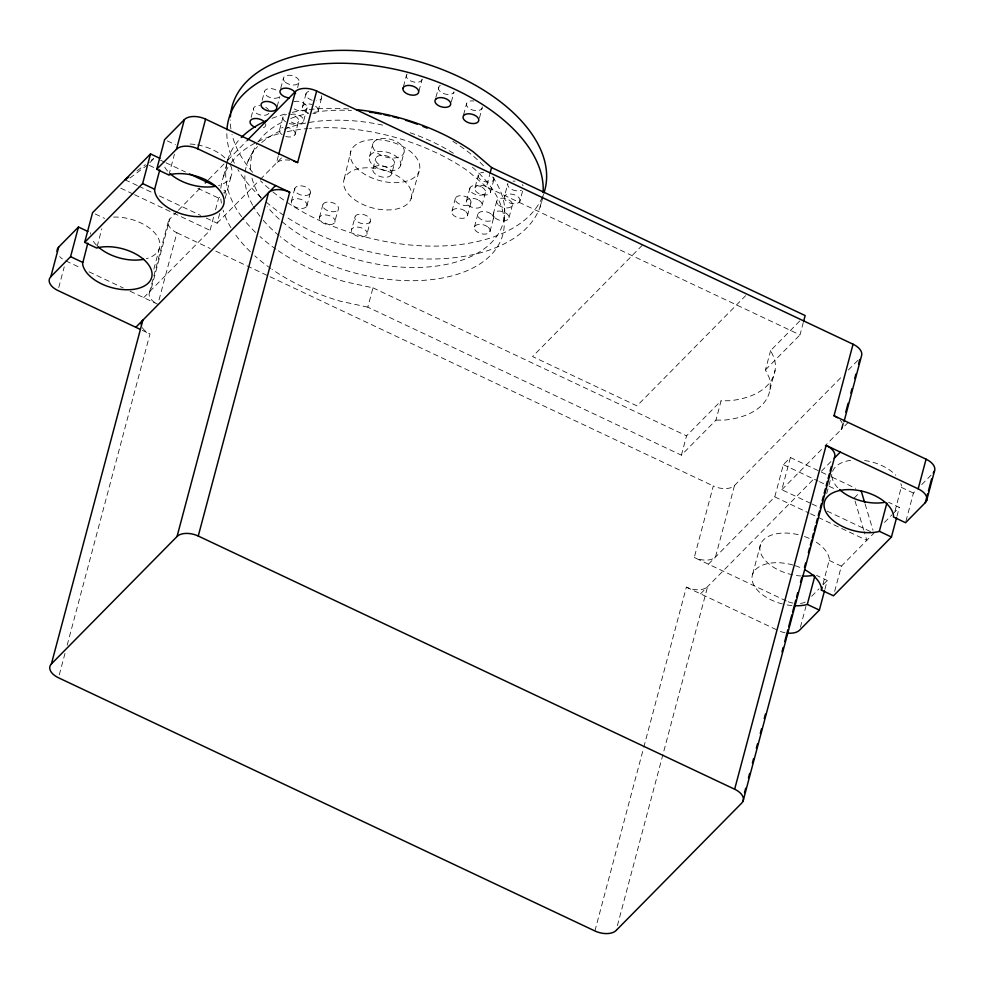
<?xml version="1.0" encoding="UTF-8"?>
<svg xmlns="http://www.w3.org/2000/svg" width="984" height="984" viewBox="0 0 984 984"><rect width="100%" height="100%" fill="white"/><g stroke="black" fill="none" stroke-linecap="round" stroke-linejoin="round"><path stroke-width="0.74" stroke-dasharray="4.92 3.69" d="M504.165 220.232L504.657 208.227M90.466 234.057L90.59 232.741M366.971 234.266L367.118 233.073A8.093 4.588 14.9 0 0 360.796 227.648A8.093 4.588 14.9 0 0 352.137 228.62L351.472 229.666A8.093 4.588 14.9 0 0 357.647 236.283A8.093 4.588 14.9 0 0 366.971 234.266L370.55 220.182A8.093 4.588 14.9 0 0 364.228 214.758A8.093 4.588 14.9 0 0 355.568 215.73L351.472 229.666M407.167 74.071A8.093 4.588 14.9 0 0 406.49 75.104L406.355 76.297A8.093 4.588 14.9 0 0 412.677 81.721A8.093 4.588 14.9 0 0 421.324 80.75L422.001 79.716A8.093 4.588 14.9 0 0 422.136 78.511M822.968 584.164L829.401 559.453A35.608 20.172 14.9 0 0 811.517 539.503M895.034 511.077L901.467 486.367A35.608 20.172 14.9 0 0 900.889 483.587M344.216 178.916L350.907 150.995M58.733 287.562L64.255 266.812M97.109 246.566L101.832 228.78M168.891 175.017L174.414 154.254M153.848 269.161L159.371 248.398M149.42 292.568L168.461 221.019M177.317 211.314L169.802 218.94L150.761 290.489A16.187 9.164 14.9 0 0 156.665 303.712M59.286 674.815L65.202 652.589M67.17 645.184L149.986 333.97A16.187 9.164 14.9 0 1 142.028 327.155M159.039 299.948L176.911 232.778A16.187 9.164 14.9 0 1 169.802 218.94M223.528 176.456L226.468 165.398M226.837 164.02L228.669 157.12M143.713 297.635L210.059 230.342L213.565 217.157M215.521 209.838L218.632 198.116L222.667 194.032M206.123 218.005L217.107 223.196L219.838 212.938M224.905 193.897L225.68 190.958L221.523 189.002M225.176 198.448L231.092 176.21M251.141 117.354L253.429 108.757M262.15 100.306L264.438 91.709M280.698 88.425L283.367 78.4M277.168 106.616L279.837 96.58M279.604 129.814L283.035 116.924M278.349 155.743L276.406 163.049A16.187 9.164 14.9 0 1 289.591 160.195M297.623 87.576L299.148 81.844M285.778 136.444L287.832 136.887A8.093 4.588 14.9 0 0 295.102 134.427L298.533 121.536A8.093 4.588 14.9 0 0 294.302 115.657L292.359 114.907M302.592 106.493L306.024 93.603M303.699 120.737L307.131 107.846M291.362 201.29L294.794 188.399M318.09 111.094L321.522 98.203M306.873 205.89L310.292 192.999M319.443 217.476L322.875 204.586M334.954 222.077A8.093 4.588 14.9 0 0 330.722 216.197A8.093 4.588 14.9 0 0 321.276 215.619L320.12 216.431A8.093 4.588 14.9 0 0 323.674 223.356A8.093 4.588 14.9 0 0 334.277 223.122L338.385 209.186A8.093 4.588 14.9 0 0 334.154 203.307A8.093 4.588 14.9 0 0 324.708 202.729L323.552 203.54A8.093 4.588 14.9 0 0 327.106 210.465A8.093 4.588 14.9 0 0 337.709 210.232L338.385 209.186M369.517 156.53L372.948 143.639M372.973 168.682L375.716 158.363M403.44 86.567L406.49 75.104M391.571 174.205A9.717 5.498 14.9 0 0 379.258 165.57A9.717 5.498 14.9 0 0 375.986 174.549A9.717 5.498 14.9 0 0 391.571 174.205L394.326 163.898A9.717 5.498 14.9 0 0 382.001 155.263A9.717 5.498 14.9 0 0 378.729 164.242A9.717 5.498 14.9 0 0 394.326 163.898M418.95 91.168L422.001 79.716M400.525 165.73A16.187 9.164 14.9 0 0 379.996 151.351A16.187 9.164 14.9 0 0 374.547 166.308A16.187 9.164 14.9 0 0 400.525 165.73L403.957 152.84A16.187 9.164 14.9 0 0 383.428 138.461A16.187 9.164 14.9 0 0 377.979 153.418A16.187 9.164 14.9 0 0 403.957 152.84M799.746 321.018L770.607 350.575L774.211 358.041A80.934 45.842 14.9 0 1 729.525 400.734L721.087 400.808L715.934 420.143L681.395 455.174L367.819 307.168L372.973 287.832L344.953 281.731A152.311 86.272 14.9 0 1 277.144 249.985M435.851 97.318L439.184 86.248A8.093 4.588 14.9 0 1 440.34 85.436M451.349 101.918L454.018 91.893A8.093 4.588 14.9 0 1 453.353 92.939L452.197 93.751A8.093 4.588 14.9 0 1 442.738 93.172A8.093 4.588 14.9 0 1 438.52 87.293M463.55 114.931L466.601 103.48M451.939 211.166L455.371 198.276M479.429 118.105L482.099 108.08M466.478 200.933L469.909 188.042M467.449 215.767L470.869 202.876M493.87 179.555L490.438 192.446A8.093 4.588 14.9 0 1 481.114 194.463L479.159 193.713A8.093 4.588 14.9 0 1 474.94 187.846L478.372 174.943M474.46 226.947L477.892 214.057M803.301 322.457L800.004 334.892L486.428 186.886L489.737 174.451M481.976 205.545L485.407 192.655M493.242 214.217L496.674 201.326M489.971 231.547L493.402 218.657M522.566 191.167L519.896 201.191A8.093 4.588 14.9 0 1 510.573 203.208L508.617 202.47A8.093 4.588 14.9 0 1 504.398 196.591L507.818 183.7A8.093 4.588 14.9 0 0 512.049 189.58L514.005 190.318A8.093 4.588 14.9 0 0 521.495 190.158M509.023 217.661L512.455 204.77M540.044 207.181L543.476 194.291M681.395 455.174L686.549 435.838L721.087 400.808M594.902 930.962L643.401 748.689M643.794 747.2L686.377 587.153A16.187 9.164 14.9 0 0 707.594 586.685L616.107 930.495M786.314 600.953L694.274 557.51L713.302 485.961A16.187 9.164 14.9 0 0 734.519 485.493L842.968 375.47M734.519 485.493L715.479 557.03A16.187 9.164 14.9 0 1 694.274 557.51M715.934 420.143L724.384 420.082A80.934 45.842 14.9 0 0 769.07 377.389L765.466 369.91L770.607 350.575M769.918 389.762L775.06 370.427M752.674 574.102L760.558 544.459M708.431 564.189L774.777 496.895L783.35 464.657L790.41 457.511L826.499 474.546M810.681 503.353L781.825 489.737L790.41 457.511M842.673 423.747L841.111 429.59L824.949 445.986M842.452 427.511L843.62 423.132M826.708 493.599L831.837 474.337M800.423 627.165L805.945 606.415M824.899 589.354L827.261 580.449L816.523 575.382M834.666 591.359L841.369 566.157L873.878 533.18M896.965 516.256L899.327 507.363L888.589 502.295M905.932 521.225L913.423 493.058L915.501 490.954M411.066 198.78A34.895 19.766 14.9 0 0 366.811 167.76A34.895 19.766 14.9 0 0 355.064 200.01A34.895 19.766 14.9 0 0 411.066 198.78L419.123 171.265A35.608 20.172 14.9 0 0 373.957 139.605A35.608 20.172 14.9 0 0 361.977 172.52A35.608 20.172 14.9 0 0 419.123 171.265M248.005 161.216L253.626 150.392M149.851 162.655L154.882 157.538L151.302 160.208M178.387 210.232L199.863 188.448M208.46 179.728L226.714 161.216M227.784 160.121L246.049 141.61M223.675 193.012L225.68 190.958M217.107 223.196L259.161 180.539M260.243 179.445L281.449 157.932M642.281 245.274L532.565 356.565L636.992 405.863L745.638 295.667M765.466 369.91L800.004 334.892M848.343 370.021L859.081 359.135M848.183 422.443L841.111 429.59A16.175 9.164 14.9 0 0 840.139 420.057M781.825 489.737L823.866 447.08M700.534 593.832L814.986 477.757M821.431 471.225L831.086 461.422M854.161 498.076L860.201 491.951M811.677 596.267L818.946 588.887M823.104 584.668L827.261 580.449M884.481 522.43L891.898 514.89M892.968 513.82L899.327 507.363M921.737 484.632L931.098 475.149M136.997 170.872L145.337 164.648M129.937 178.018L147.834 164.697M289.21 123.553L291.264 123.996A8.093 4.588 14.9 0 0 298.533 121.536M367.819 307.168L339.812 301.067A152.311 86.272 14.9 0 1 272.002 269.321M167.329 140.897L175.423 144.722M901.344 487.363L913.423 493.058M160.441 160.171L164.599 162.126M165.988 162.79L185.422 171.966M832.058 477.166L855.649 488.31M149.224 165.349L154.771 167.969M197.809 188.288L218.632 198.116M783.35 464.657L818.061 481.041M819.451 481.705L823.608 483.661M829.168 486.281L836.105 489.565M372.973 287.832L686.549 435.838M125.066 179.752L137.428 185.582M138.805 186.234L152.545 192.716M159.408 195.951L200.625 215.41M812.058 504.005L818.922 507.24M827.163 511.139L872.5 532.529M120.761 188.19L133.123 194.032M134.5 194.684L210.059 230.342M774.777 496.895L809.119 513.094M810.496 513.746L866.818 540.339L864.198 531.594M176.911 232.778L210.256 248.522M215.816 251.141L268.62 276.073M270.01 276.725L713.302 485.961M95.239 213.983L104.599 218.399M829.278 560.449L841.369 566.157M65.83 260.883L80.86 267.98M89.052 271.842L123.209 287.968M130.048 291.19L157.87 304.327M142.262 330.329L149.986 333.97M686.377 587.153L777.053 629.957M486.428 186.886L467.99 171.056A152.311 86.272 14.9 0 0 309.493 128.387M315.581 106.21L316.934 107.367A8.093 4.588 14.9 0 1 312.863 113.689M865.133 504.042L873.005 530.265M855.034 500.991L863.768 530.13M370.402 221.375A8.093 4.588 14.9 0 1 361.079 223.393A8.093 4.588 14.9 0 1 354.904 216.775M513.058 181.105A8.093 4.588 14.9 0 1 515.087 181.228M522.172 184.574A8.093 4.588 14.9 0 1 523.07 185.841M278.89 97.207A8.093 4.588 14.9 0 1 267.353 96.198A8.093 4.588 14.9 0 1 266.639 89.175A8.093 4.588 14.9 0 1 278.3 91.414M294.044 101.672A8.093 4.588 14.9 0 1 305.2 104.107A8.093 4.588 14.9 0 1 304.425 110.589A8.093 4.588 14.9 0 1 293.269 108.154M285.545 121.819A8.093 4.588 14.9 0 1 286.418 114.55M268.804 113.32A8.093 4.588 14.9 0 1 255.36 112.508A8.093 4.588 14.9 0 1 259.813 105.608M265.742 107.367A8.093 4.588 14.9 0 1 268.435 109.679M542.368 197.083A161.868 91.684 14.9 0 1 286.098 201.683M283.687 200.023A161.868 91.684 14.9 0 1 270.256 189.703M269.112 188.731A161.868 91.684 14.9 0 1 260.514 180.81M252.581 172.274A161.868 91.684 14.9 0 1 232.015 134.513M230.908 128.892A161.868 91.684 14.9 0 1 230.256 119.925M493.611 177.083A8.093 4.588 14.9 0 1 484.546 181.573L482.591 180.822A8.093 4.588 14.9 0 1 478.224 175.533A8.093 4.588 14.9 0 1 483.599 172.36M321.276 95.743A8.093 4.588 14.9 0 1 316.294 100.799M312.199 100.22A8.093 4.588 14.9 0 1 310.255 99.482L308.533 98.498A8.093 4.588 14.9 0 1 311.264 91.02M482.246 106.887A8.093 4.588 14.9 0 1 480.278 109.937L478.716 110.466A8.093 4.588 14.9 0 1 469.11 108.363A8.093 4.588 14.9 0 1 467.277 102.434L468.421 101.623A8.093 4.588 14.9 0 1 473.87 101.008M542.627 197.009A161.868 91.684 14.9 0 1 446.736 258.411A161.868 91.684 14.9 0 1 285.114 216.209M283.884 215.398A161.868 91.684 14.9 0 1 265.68 201.622M261.277 197.698A161.868 91.684 14.9 0 1 237.87 169.555M234.389 163.16A161.868 91.684 14.9 0 1 226.861 131.29M308.767 113.111A8.093 4.588 14.9 0 1 306.823 112.373L305.101 111.389A8.093 4.588 14.9 0 1 303.269 105.46A8.093 4.588 14.9 0 1 311.916 104.476M290.612 114.562A8.093 4.588 14.9 0 1 301.301 116.616A8.093 4.588 14.9 0 1 301.953 123.061A8.093 4.588 14.9 0 1 291.387 122.127M295.102 134.427A8.093 4.588 14.9 0 0 290.87 128.547L288.927 127.797A8.093 4.588 14.9 0 0 286.861 127.354M282.113 134.71A8.093 4.588 14.9 0 1 282.986 127.44M265.655 123.849A8.093 4.588 14.9 0 1 263.085 127.822M490.438 192.446A8.093 4.588 14.9 0 0 484.263 185.828L482.197 185.373A8.093 4.588 14.9 0 0 474.94 187.846M519.896 201.191A8.093 4.588 14.9 0 0 513.722 194.574L511.655 194.131A8.093 4.588 14.9 0 0 504.398 196.591M801.32 576.021A35.608 20.172 14.9 0 1 759.882 549.134A35.608 20.172 14.9 0 1 799.033 534.878M804.531 536.538A35.608 20.172 14.9 0 1 810.176 538.851M791.936 605.566A35.608 20.172 14.9 0 1 783.719 604.262M782.415 603.942A35.608 20.172 14.9 0 1 752.44 574.828A35.608 20.172 14.9 0 1 793.694 565.234M795.17 565.689A35.608 20.172 14.9 0 1 802.292 568.506M785.072 632.749A16.187 9.164 14.9 0 1 778.418 630.596M275.975 249.173A152.311 86.272 14.9 0 1 259.96 236.541M255.557 232.445A152.311 86.272 14.9 0 1 242.568 217.944M241.67 216.751A152.311 86.272 14.9 0 1 227.329 161.401M227.734 159.962A152.311 86.272 14.9 0 1 240.244 138.658M272.014 118.338A152.311 86.272 14.9 0 1 289.296 113.025M292.334 112.336A152.311 86.272 14.9 0 1 349.935 109.04M472.431 167.255A132.729 75.178 14.9 0 1 461.705 272.826A132.729 75.178 14.9 0 1 280.305 236.64M279.087 235.656A132.729 75.178 14.9 0 1 260.908 217.439M259.948 216.234A132.729 75.178 14.9 0 1 253.331 206.394M252.63 205.164A132.729 75.178 14.9 0 1 257.525 146.604M261.695 142.594A132.729 75.178 14.9 0 1 283.084 129.74M284.425 129.199A132.729 75.178 14.9 0 1 385.507 125.731M410.131 132.754A132.729 75.178 14.9 0 1 456.392 155.226M230.551 165.435A35.608 20.172 14.9 0 1 218.51 185.582M167.624 171.118A35.608 20.172 14.9 0 1 163.898 165.546M190.146 144.033A35.608 20.172 14.9 0 1 196.173 144.673M197.464 144.894A35.608 20.172 14.9 0 1 226.824 159.863M113.566 217.07A35.608 20.172 14.9 0 1 155.755 234.155A35.608 20.172 14.9 0 1 146.321 258.706M96.469 245.188A35.608 20.172 14.9 0 1 92.348 239.653M805.219 602.097A16.187 9.164 14.9 0 1 798.393 603.573M792.956 603.106A16.187 9.164 14.9 0 1 787.569 601.507M837.716 487.769A35.608 20.172 14.9 0 1 831.997 476.625M832.624 471.373A35.608 20.172 14.9 0 1 852.845 460.118M864.592 460.524A35.608 20.172 14.9 0 1 895.735 475.223M492.603 176.972A130.072 73.677 14.9 0 1 436.306 266.098A130.072 73.677 14.9 0 1 267.217 206.677M261.067 198.301A130.072 73.677 14.9 0 1 251.658 176.653M250.625 169.469A130.072 73.677 14.9 0 1 257.513 142.963M258.325 141.77A130.072 73.677 14.9 0 1 284.179 121.229M290.661 118.498A130.072 73.677 14.9 0 1 308.127 113.443M313.908 112.36A130.072 73.677 14.9 0 1 351.46 110.454M452.812 141.339A130.072 73.677 14.9 0 1 485.063 167.514M270.834 268.509A152.311 86.272 14.9 0 1 254.819 255.877M250.403 251.793A152.311 86.272 14.9 0 1 233.983 232.495M230.933 227.685A152.311 86.272 14.9 0 1 223.085 210.145M221.412 203.11A152.311 86.272 14.9 0 1 220.834 198.965M220.834 188.19A152.311 86.272 14.9 0 1 230.305 163.775M231.203 162.581A152.311 86.272 14.9 0 1 256.467 142.323M257.87 141.622A152.311 86.272 14.9 0 1 281.141 133.111M287.193 131.671A152.311 86.272 14.9 0 1 307.943 128.523M62.398 258.903A16.187 9.164 14.9 0 1 59.692 256.578M309.628 194.045L308.472 194.857A8.093 4.588 14.9 0 1 297.303 193.294A8.093 4.588 14.9 0 1 296.615 186.554L298.177 186.025A8.093 4.588 14.9 0 1 307.783 188.116A8.093 4.588 14.9 0 1 309.628 194.045M306.196 206.935L305.04 207.747A8.093 4.588 14.9 0 1 293.884 206.185A8.093 4.588 14.9 0 1 293.195 199.445L294.745 198.916A8.093 4.588 14.9 0 1 304.351 201.007A8.093 4.588 14.9 0 1 306.196 206.935M481.188 186.775L479.233 186.025A8.093 4.588 14.9 0 0 470.573 187.009A8.093 4.588 14.9 0 0 472.418 192.938L474.128 193.922A8.093 4.588 14.9 0 0 484.743 193.688A8.093 4.588 14.9 0 0 481.188 186.775M477.757 199.666L475.801 198.916A8.093 4.588 14.9 0 0 467.154 199.9A8.093 4.588 14.9 0 0 468.987 205.828L470.709 206.812A8.093 4.588 14.9 0 0 481.311 206.578A8.093 4.588 14.9 0 0 477.757 199.666M468.359 197.981L466.65 196.997A8.093 4.588 14.9 0 0 457.191 196.419A8.093 4.588 14.9 0 0 456.527 202.003L457.88 203.159A8.093 4.588 14.9 0 0 469.048 204.733A8.093 4.588 14.9 0 0 468.359 197.981M490.881 213.774L489.171 212.778A8.093 4.588 14.9 0 0 479.725 212.2A8.093 4.588 14.9 0 0 479.048 217.784L480.401 218.952A8.093 4.588 14.9 0 0 491.569 220.514A8.093 4.588 14.9 0 0 490.881 213.774M464.928 210.871L463.218 209.887A8.093 4.588 14.9 0 0 453.772 209.309A8.093 4.588 14.9 0 0 453.095 214.893L454.46 216.049A8.093 4.588 14.9 0 0 465.617 217.624A8.093 4.588 14.9 0 0 464.928 210.871M487.449 226.664L485.739 225.668A8.093 4.588 14.9 0 0 476.293 225.09A8.093 4.588 14.9 0 0 475.616 230.674L476.982 231.843A8.093 4.588 14.9 0 0 488.138 233.405A8.093 4.588 14.9 0 0 487.449 226.664M498.605 205.078A8.093 4.588 14.9 0 0 512.049 205.89A8.093 4.588 14.9 0 0 503.058 198.178A8.093 4.588 14.9 0 0 498.605 205.078M285.286 82.152A8.093 4.588 14.9 0 0 298.73 82.963A8.093 4.588 14.9 0 0 289.739 75.251A8.093 4.588 14.9 0 0 285.286 82.152M495.173 217.968A8.093 4.588 14.9 0 0 508.617 218.78A8.093 4.588 14.9 0 0 499.626 211.068A8.093 4.588 14.9 0 0 495.173 217.968"/><path stroke-width="1.48" d="M87.822 243.122L82.57 263.7A35.608 20.172 14.9 0 0 125.964 289.751A35.608 20.172 14.9 0 0 148.953 265.286A35.608 20.172 14.9 0 0 97.576 247.734L96.703 248.042L84.673 242.371L92.558 212.716L150.527 153.935L159.838 158.326M896.559 517.744L891.442 537.018L833.473 595.8L821.394 590.092L821.517 589.108A35.608 20.172 14.9 0 0 804.937 569.847M159.74 169.961L154.549 189.617A35.608 20.172 14.9 0 0 196.406 216.603A35.608 20.172 14.9 0 0 221.658 193.208A35.608 20.172 14.9 0 0 171.032 174.352L168.891 175.017L156.739 169.273L164.623 139.63L184.365 119.605A16.187 9.164 14.9 0 1 205.582 119.138L297.623 162.581L316.663 91.032L853.054 344.216A16.175 9.164 14.9 0 1 861.492 355.962L844.014 421.669M139.679 329.111L57.933 290.526A16.187 9.164 14.9 0 1 50.824 276.688L58.72 247.045L78.462 227.021L87.896 231.474M50.824 276.688L70.577 256.664L78.462 227.021M84.673 242.371L142.631 183.577L150.527 153.935M156.739 169.273L176.48 149.248L184.365 119.605M51.389 663.942L177.046 536.501A16.187 9.164 14.9 0 1 198.251 536.034L734.654 789.217A16.187 9.164 14.9 0 1 741.764 803.042L616.107 930.495A16.187 9.164 14.9 0 1 594.902 930.962L58.499 677.779A16.187 9.164 14.9 0 1 51.389 663.942L142.877 320.144A16.187 9.164 14.9 0 0 141.241 324.609M176.48 149.248A16.187 9.164 14.9 0 1 197.686 148.781L205.582 119.138M177.046 536.501L268.521 192.692A16.187 9.164 14.9 0 1 289.726 192.224L198.251 536.034M278.743 154.279L295.446 91.5A16.187 9.164 14.9 0 1 316.663 91.032M490.094 173.073L491.569 167.538L473.132 151.72A152.311 86.272 14.9 0 0 356.122 109.593M803.67 321.079L805.146 315.557L491.569 167.538M734.654 789.217L826.13 445.408L918.17 488.851A16.187 9.164 14.9 0 1 925.28 502.689L905.538 522.713L893.46 517.006L893.57 516.01A35.608 20.172 14.9 0 0 850.693 489.638A35.608 20.172 14.9 0 0 826.929 513.746A35.608 20.172 14.9 0 0 878.06 531.754L879.352 531.311L891.442 537.018M837.433 417.733A16.175 9.164 14.9 0 0 834.014 415.765L853.054 344.216M744.519 792.673L745.7 788.233M748.467 777.852L749.648 773.412M752.403 763.03L753.584 758.59M756.352 748.221L757.532 743.769M760.288 733.4L761.481 728.947M764.236 718.578L765.417 714.138M781.985 651.888L783.166 647.447M784.74 641.519L787.889 629.662M788.688 626.697L791.837 614.84M792.624 611.876L795.785 600.019M796.573 597.067L797.753 592.614M800.509 582.245L801.689 577.793M804.457 567.424L805.638 562.971M808.393 552.602L809.586 548.162M810.373 545.197L811.554 540.745M812.341 537.781L813.522 533.34M814.309 530.376L815.49 525.923M816.289 522.959L817.47 518.519M818.257 515.554L819.438 511.114M820.226 508.15L821.406 503.697M822.194 500.733L823.387 496.293M824.174 493.328L825.355 488.876M826.142 485.911L827.323 481.471M828.11 478.507L829.291 474.067M830.09 471.102L831.271 466.65M845.773 412.062L848.11 403.305M850.828 393.083L851.996 388.705M854.715 378.483L855.883 374.104M858.601 363.883L859.77 359.504M743.104 800.964L834.58 457.166A16.187 9.164 14.9 0 0 826.13 445.408M794.924 605.738A35.608 20.172 14.9 0 0 806.007 604.84L807.298 604.397L814.789 576.23M821.394 590.092L822.181 587.128M787.815 633.143A16.187 9.164 14.9 0 0 799.635 630.129L819.377 610.105L824.506 590.831M879.352 531.311L886.855 503.144M918.17 488.851L926.067 459.196L834.014 415.765M925.28 502.689L927.654 493.796M928.441 490.832L931.59 478.962M926.62 500.61L934.517 470.955M205.238 182.999L207.39 180.822M247.119 140.515L295.446 91.5M135.817 327.291L275.569 185.546M834.247 458.224L840.287 452.087M125.066 179.752L128.646 177.083M197.686 148.781L289.726 192.224M189.592 173.922L214.573 185.718M142.631 183.577L154.611 189.236M70.577 256.664L82.693 262.396M807.298 604.397L819.377 610.105M861.209 490.93L864.702 502.59M230.367 116.875A161.868 91.684 14.9 0 1 230.637 113.861M230.834 112.373A161.868 91.684 14.9 0 1 409.701 59.04A161.868 91.684 14.9 0 1 543.967 192.876M226.935 129.765A161.868 91.684 14.9 0 1 390.808 68.4A161.868 91.684 14.9 0 1 543.106 192.495M255.323 127.354A8.093 4.588 14.9 0 1 251.965 119.212A8.093 4.588 14.9 0 1 265.003 122.57M289.333 97.883A8.093 4.588 14.9 0 1 280.059 92.533A8.093 4.588 14.9 0 1 286.307 88.142A8.093 4.588 14.9 0 1 295.581 93.492M241.301 137.551A152.311 86.272 14.9 0 1 266.762 120.528M215.521 186.283A35.608 20.172 14.9 0 1 170.269 173.774M57.084 251.51A16.187 9.164 14.9 0 1 58.72 247.045M143.59 259.346A35.608 20.172 14.9 0 1 98.289 246.947M813.891 575.185A35.608 20.172 14.9 0 1 802.821 576.095M926.067 459.196A16.187 9.164 14.9 0 1 933.176 473.033M884.678 502.357A35.608 20.172 14.9 0 1 839.5 489.54M369.48 112.176A130.072 73.677 14.9 0 1 372.481 112.606M373.908 112.828A130.072 73.677 14.9 0 1 381.128 114.107M384.031 114.685A130.072 73.677 14.9 0 1 389.824 115.964M392.714 116.653A130.072 73.677 14.9 0 1 398.471 118.154M405.531 120.22A130.072 73.677 14.9 0 1 417.167 124.181M422.899 126.395A130.072 73.677 14.9 0 1 427.13 128.154M293.712 161.093A16.187 9.164 14.9 0 1 297.623 162.581M403.059 87.994L402.923 89.187A8.093 4.588 14.9 0 0 409.246 94.624A8.093 4.588 14.9 0 0 417.892 93.64L418.569 92.607A8.093 4.588 14.9 0 0 412.382 85.977A8.093 4.588 14.9 0 0 403.059 87.994M435.752 99.15L435.088 100.183A8.093 4.588 14.9 0 0 439.307 106.063A8.093 4.588 14.9 0 0 448.766 106.641L449.922 105.829A8.093 4.588 14.9 0 0 446.367 98.904A8.093 4.588 14.9 0 0 435.752 99.15M464.989 114.513L463.845 115.325A8.093 4.588 14.9 0 0 465.678 121.253A8.093 4.588 14.9 0 0 475.284 123.357L476.846 122.828A8.093 4.588 14.9 0 0 476.158 116.075A8.093 4.588 14.9 0 0 464.989 114.513M262.937 108.351A8.093 4.588 14.9 0 0 276.381 109.175A8.093 4.588 14.9 0 0 267.39 101.45A8.093 4.588 14.9 0 0 262.937 108.351"/></g></svg>
